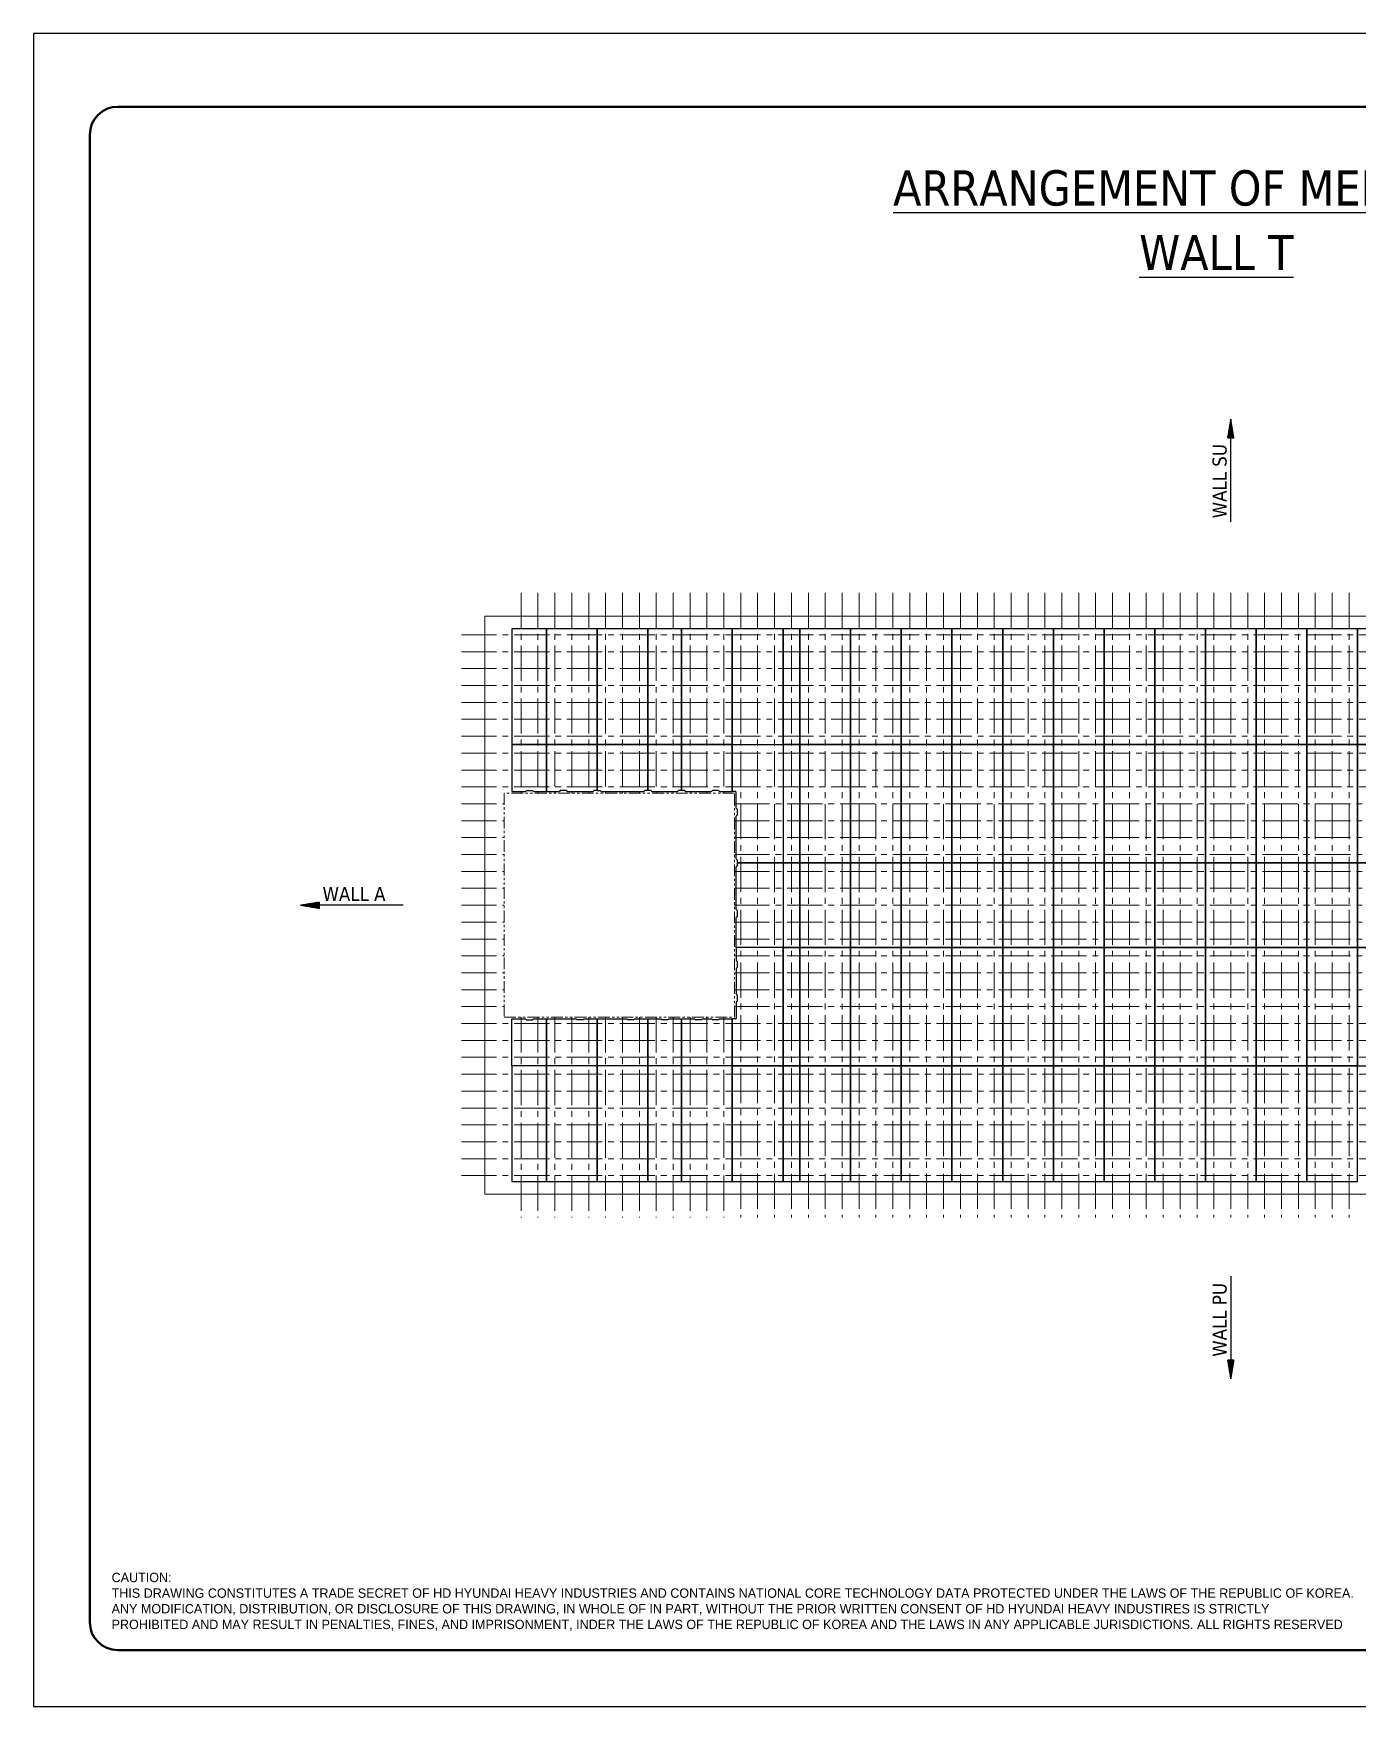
# Model space of a CAD drawing. Extents: x 0 to 50400, y 0 to 35640.
# Drawn here: x 0 to 28209, y 0 to 35640 of the extents above; entities that cross this region are included whole.
import ezdxf
from ezdxf.enums import TextEntityAlignment as Align

# ---------------------------------------------------------------- set-up
doc = ezdxf.new("R2010")
doc.units = 0
doc.linetypes.add('CENTER2', pattern=[225, 150, -25, 25, -25])
doc.linetypes.add('PHANTOM', pattern=[500, 250, -50, 50, -50, 50, -50])
for name, color, linetype, lineweight in [('KC-2B Membrane level', 1, 'PHANTOM', 5), ('KC-2B Membrane Sheet', 181, 'Continuous', 25), ('KC-2B Membrane Sheet UM', 181, 'Continuous', 25), ('KC-2B Note', 2, 'Continuous', 25), ('KC-2B Steel Wall', 7, 'Continuous', 20), ('KC-2B Wall Name', 3, 'Continuous', 25)]:
    doc.layers.add(name, color=color, linetype=linetype, lineweight=lineweight)
doc.layers.add('Membrane Sheet', color=181, linetype='Continuous')
doc.layers.add('New Scale Title', color=7, linetype='Continuous')
doc.layers.add('MULTI-PLOT-AREA', color=2, linetype='Continuous', plot=False)
doc.styles.add('Default', font='tahoma.ttf')

# ---------------------------------------------------------------- blocks, each defined once
blk = doc.blocks.new('MULTI-PLOT-AREA')
at = {"layer": 'MULTI-PLOT-AREA'}
blk.add_lwpolyline([(0, 0), (1, 0), (1, 1), (0, 1)], close=True, dxfattribs=at)

msp = doc.modelspace()

# ---------------------------------------------------------------- hatches: boundary and pattern name
at = {"layer": 'KC-2B Wall Name'}
h = msp.add_hatch(dxfattribs=at)
h.set_pattern_fill('SLOPELINE', color=256, scale=0.75, style=0, pattern_type=2)
h.set_pattern_definition([(45, (36713.7119, 14935.0118), (-0.530330086, 0.530330086), [75, -0.075])])
h.paths.add_polyline_path([(25441.96, 27025.66), (25575.46, 27025.66), (25508.71, 27423.16)])
at = {"layer": 'KC-2B Wall Name', "extrusion": (0, 0, -1)}
h = msp.add_hatch(dxfattribs=at)
h.set_pattern_fill('SLOPELINE', color=256, scale=0.75, angle=90, style=0, pattern_type=2)
h.set_pattern_definition([(135, (27602.0696, 12885.1), (-0.530330086, -0.530330086), [75, -0.075])])
h.paths.add_polyline_path([(-6083.43, 17136.85), (-6083.43, 17003.35), (-5685.93, 17070.1)])
at = {"layer": 'KC-2B Wall Name'}
h = msp.add_hatch(dxfattribs=at)
h.set_pattern_fill('SLOPELINE', color=256, scale=0.75, style=0, pattern_type=2)
h.set_pattern_definition([(45, (36713.7119, 11096.3842), (-0.530330086, 0.530330086), [75, -0.075])])
h.paths.add_polyline_path([(25575.46, 7375.74), (25441.96, 7375.74), (25508.71, 6978.24)])

# ---------------------------------------------------------------- linework, layer by layer
at = {"layer": 'KC-2B Membrane level'}
for p, q in [((14933.71, 19455.1), (10028.71, 19455.1)), ((10028.71, 19455.1), (10028.71, 14685.1)), ((14933.71, 14685.1), (14933.71, 19455.1)), ((10028.71, 14685.1), (14933.71, 14685.1))]:
    msp.add_line(p, q, dxfattribs=at)
at = {"layer": 'KC-2B Membrane Sheet'}
for p, q in [((10503.71, 19510.1), (10483.71, 19490.1)), ((10503.71, 19510.1), (10633.71, 19510.1)), ((10633.71, 19510.1), (10653.71, 19490.1)), ((10503.71, 14630.1), (10483.71, 14650.1)), ((10503.71, 14630.1), (10633.71, 14630.1)), ((10633.71, 14630.1), (10653.71, 14650.1))]:
    msp.add_line(p, q, dxfattribs=at)
at = {"layer": 'KC-2B Membrane Sheet UM', "linetype": 'Continuous'}
for p, q in [((10193.71, 22959.1), (10193.71, 20490.1)), ((10928.71, 22959.1), (10193.71, 22959.1)), ((10928.71, 20490.1), (10928.71, 22959.1)), ((10928.71, 22959.1), (10928.71, 20490.1)), ((12008.71, 22959.1), (10928.71, 22959.1)), ((12008.71, 20490.1), (12008.71, 22959.1)), ((12008.71, 22959.1), (12008.71, 20490.1)), ((13088.71, 22959.1), (12008.71, 22959.1)), ((13088.71, 20490.1), (13088.71, 22959.1)), ((13808.71, 22959.1), (13088.71, 22959.1)), ((13088.71, 22959.1), (13088.71, 20490.1)), ((13808.71, 20490.1), (13808.71, 22959.1)), ((13808.71, 22959.1), (13808.71, 20490.1)), ((14888.71, 22959.1), (13808.71, 22959.1)), ((14888.71, 20490.1), (14888.71, 22959.1)), ((14888.71, 22959.1), (14888.71, 20490.1)), ((15968.71, 22959.1), (14888.71, 22959.1)), ((15968.71, 20490.1), (15968.71, 22959.1)), ((16328.71, 22959.1), (15968.71, 22959.1)), ((15968.71, 22959.1), (15968.71, 20490.1)), ((16328.71, 22959.1), (16328.71, 20490.1)), ((17408.71, 22959.1), (16328.71, 22959.1)), ((16328.71, 20490.1), (16328.71, 22959.1)), ((17408.71, 22959.1), (17408.71, 20490.1)), ((18488.71, 22959.1), (17408.71, 22959.1)), ((17408.71, 20490.1), (17408.71, 22959.1)), ((18488.71, 22959.1), (18488.71, 20490.1)), ((19568.71, 22959.1), (18488.71, 22959.1)), ((18488.71, 20490.1), (18488.71, 22959.1)), ((19568.71, 22959.1), (19568.71, 20490.1)), ((20648.71, 22959.1), (19568.71, 22959.1)), ((19568.71, 20490.1), (19568.71, 22959.1)), ((20648.71, 22959.1), (20648.71, 20490.1)), ((21728.71, 22959.1), (20648.71, 22959.1)), ((20648.71, 20490.1), (20648.71, 22959.1)), ((21728.71, 22959.1), (21728.71, 20490.1)), ((22808.71, 22959.1), (21728.71, 22959.1)), ((21728.71, 20490.1), (21728.71, 22959.1)), ((22808.71, 22959.1), (22808.71, 20490.1)), ((23888.71, 22959.1), (22808.71, 22959.1)), ((22808.71, 20490.1), (22808.71, 22959.1)), ((23888.71, 22959.1), (23888.71, 20490.1)), ((24968.71, 22959.1), (23888.71, 22959.1)), ((23888.71, 20490.1), (23888.71, 22959.1)), ((24968.71, 22959.1), (24968.71, 20490.1)), ((26048.71, 22959.1), (24968.71, 22959.1)), ((24968.71, 20490.1), (24968.71, 22959.1)), ((26048.71, 22959.1), (26048.71, 20490.1)), ((27128.71, 22959.1), (26048.71, 22959.1)), ((26048.71, 20490.1), (26048.71, 22959.1)), ((28208.71, 22959.1), (27128.71, 22959.1)), ((27128.71, 22959.1), (27128.71, 20490.1)), ((27128.71, 20490.1), (27128.71, 22959.1)), ((28208.71, 22959.1), (28208.71, 20490.1)), ((29288.71, 22959.1), (28208.71, 22959.1)), ((28208.71, 20490.1), (28208.71, 22959.1)), ((10193.71, 20490.1), (10928.71, 20490.1)), ((10928.71, 20490.1), (10193.71, 20490.1)), ((10193.71, 20490.1), (10193.71, 19490.1)), ((10928.71, 20490.1), (12008.71, 20490.1)), ((10928.71, 19490.1), (10928.71, 20490.1)), ((12008.71, 20490.1), (10928.71, 20490.1)), ((10928.71, 20490.1), (10928.71, 19490.1)), ((12008.71, 20490.1), (13088.71, 20490.1)), ((12008.71, 19510.1), (12008.71, 20490.1)), ((13088.71, 20490.1), (12008.71, 20490.1)), ((12008.71, 20490.1), (12008.71, 19510.1)), ((13088.71, 20490.1), (13808.71, 20490.1)), ((13088.71, 19510.1), (13088.71, 20490.1)), ((13808.71, 20490.1), (13088.71, 20490.1)), ((13088.71, 20490.1), (13088.71, 19510.1)), ((13808.71, 20490.1), (14888.71, 20490.1)), ((13808.71, 19510.1), (13808.71, 20490.1)), ((14888.71, 20490.1), (13808.71, 20490.1)), ((13808.71, 20490.1), (13808.71, 19510.1)), ((14888.71, 20490.1), (15968.71, 20490.1)), ((14888.71, 19490.1), (14888.71, 20490.1)), ((14888.71, 20490.1), (14888.71, 19490.09)), ((14888.71, 20490.1), (15968.71, 20490.1)), ((15968.71, 20490.1), (16328.71, 20490.1)), ((15968.71, 20490.1), (15968.71, 17970.1)), ((16328.71, 20490.1), (15968.71, 20490.1)), ((15968.71, 20490.1), (15968.71, 17970.1)), ((16328.71, 20490.1), (17408.71, 20490.1)), ((16328.71, 20490.1), (16328.71, 17970.1)), ((17408.71, 20490.1), (16328.71, 20490.1)), ((16328.71, 17970.1), (16328.71, 20490.1)), ((17408.71, 20490.1), (18488.71, 20490.1)), ((17408.71, 20490.1), (17408.71, 17970.1)), ((18488.71, 20490.1), (17408.71, 20490.1)), ((17408.71, 17970.1), (17408.71, 20490.1)), ((18488.71, 20490.1), (19568.71, 20490.1)), ((18488.71, 20490.1), (18488.71, 17970.1)), ((19568.71, 20490.1), (18488.71, 20490.1)), ((18488.71, 17970.1), (18488.71, 20490.1)), ((19568.71, 20490.1), (20648.71, 20490.1)), ((19568.71, 20490.1), (19568.71, 17970.1)), ((20648.71, 20490.1), (19568.71, 20490.1)), ((19568.71, 17970.1), (19568.71, 20490.1)), ((20648.71, 20490.1), (21728.71, 20490.1)), ((20648.71, 20490.1), (20648.71, 17970.1)), ((21728.71, 20490.1), (20648.71, 20490.1)), ((20648.71, 17970.1), (20648.71, 20490.1)), ((21728.71, 20490.1), (22808.71, 20490.1)), ((21728.71, 20490.1), (21728.71, 17970.1)), ((22808.71, 20490.1), (21728.71, 20490.1)), ((21728.71, 17970.1), (21728.71, 20490.1)), ((22808.71, 20490.1), (23888.71, 20490.1)), ((22808.71, 20490.1), (22808.71, 17970.1)), ((23888.71, 20490.1), (22808.71, 20490.1)), ((22808.71, 17970.1), (22808.71, 20490.1)), ((23888.71, 20490.1), (24968.71, 20490.1)), ((23888.71, 20490.1), (23888.71, 17970.1)), ((24968.71, 20490.1), (23888.71, 20490.1)), ((23888.71, 17970.1), (23888.71, 20490.1)), ((24968.71, 20490.1), (26048.71, 20490.1)), ((24968.71, 20490.1), (24968.71, 17970.1)), ((26048.71, 20490.1), (24968.71, 20490.1)), ((24968.71, 17970.1), (24968.71, 20490.1)), ((26048.71, 20490.1), (27128.71, 20490.1)), ((26048.71, 20490.1), (26048.71, 17970.1)), ((27128.71, 20490.1), (26048.71, 20490.1)), ((26048.71, 17970.1), (26048.71, 20490.1)), ((27128.71, 20490.1), (28208.71, 20490.1)), ((27128.71, 20490.1), (27128.71, 17970.1)), ((28208.71, 20490.1), (27128.71, 20490.1)), ((27128.71, 17970.1), (27128.71, 20490.1)), ((28208.71, 20490.1), (29288.71, 20490.1)), ((28208.71, 17970.1), (28208.71, 20490.1)), ((28208.71, 20490.1), (28208.71, 17970.1)), ((29288.71, 20490.1), (28208.71, 20490.1)), ((10193.71, 19490.1), (10483.71, 19490.1)), ((10653.71, 19490.1), (10928.71, 19490.1)), ((10928.71, 19490.1), (11203.71, 19490.1)), ((11373.71, 19490.1), (11923.71, 19490.1)), ((12093.71, 19490.1), (13003.71, 19490.1)), ((13173.71, 19490.1), (13723.71, 19490.1)), ((13893.71, 19490.1), (14443.71, 19490.1)), ((14613.71, 19490.1), (14888.71, 19490.1)), ((14958.71, 19490.09), (14888.71, 19490.09)), ((14968.71, 19135.1), (14968.71, 19480.09)), ((14968.71, 18055.1), (14968.71, 18965.1)), ((14968.71, 16975.1), (14968.71, 17885.1)), ((15968.71, 17970.1), (14988.71, 17970.1)), ((14988.71, 17970.1), (15968.71, 17970.1)), ((15968.71, 17970.1), (16328.71, 17970.1)), ((16328.71, 17970.1), (15968.71, 17970.1)), ((15968.71, 17970.1), (15968.71, 16170.1)), ((15968.71, 17970.1), (15968.71, 16170.1)), ((16328.71, 17970.1), (17408.71, 17970.1)), ((16328.71, 17970.1), (16328.71, 16170.1)), ((17408.71, 17970.1), (16328.71, 17970.1)), ((16328.71, 16170.1), (16328.71, 17970.1)), ((17408.71, 17970.1), (18488.71, 17970.1)), ((17408.71, 17970.1), (17408.71, 16170.1)), ((18488.71, 17970.1), (17408.71, 17970.1)), ((17408.71, 16170.1), (17408.71, 17970.1)), ((18488.71, 17970.1), (19568.71, 17970.1)), ((18488.71, 17970.1), (18488.71, 16170.1)), ((19568.71, 17970.1), (18488.71, 17970.1)), ((18488.71, 16170.1), (18488.71, 17970.1)), ((19568.71, 17970.1), (20648.71, 17970.1)), ((19568.71, 17970.1), (19568.71, 16170.1)), ((20648.71, 17970.1), (19568.71, 17970.1)), ((19568.71, 16170.1), (19568.71, 17970.1)), ((20648.71, 17970.1), (21728.71, 17970.1)), ((20648.71, 17970.1), (20648.71, 16170.1)), ((21728.71, 17970.1), (20648.71, 17970.1)), ((20648.71, 16170.1), (20648.71, 17970.1)), ((21728.71, 17970.1), (22808.71, 17970.1)), ((21728.71, 17970.1), (21728.71, 16170.1)), ((22808.71, 17970.1), (21728.71, 17970.1)), ((21728.71, 16170.1), (21728.71, 17970.1)), ((22808.71, 17970.1), (23888.71, 17970.1)), ((22808.71, 17970.1), (22808.71, 16170.1)), ((23888.71, 17970.1), (22808.71, 17970.1)), ((22808.71, 16170.1), (22808.71, 17970.1)), ((23888.71, 17970.1), (24968.71, 17970.1)), ((23888.71, 17970.1), (23888.71, 16170.1)), ((24968.71, 17970.1), (23888.71, 17970.1)), ((23888.71, 16170.1), (23888.71, 17970.1)), ((24968.71, 17970.1), (26048.71, 17970.1)), ((24968.71, 17970.1), (24968.71, 16170.1)), ((26048.71, 17970.1), (24968.71, 17970.1)), ((24968.71, 16170.1), (24968.71, 17970.1)), ((26048.71, 17970.1), (27128.71, 17970.1)), ((26048.71, 17970.1), (26048.71, 16170.1)), ((27128.71, 17970.1), (26048.71, 17970.1)), ((26048.71, 16170.1), (26048.71, 17970.1)), ((27128.71, 17970.1), (28208.71, 17970.1)), ((28208.71, 17970.1), (27128.71, 17970.1)), ((27128.71, 17970.1), (27128.71, 16170.1)), ((27128.71, 16170.1), (27128.71, 17970.1)), ((28208.71, 16170.1), (28208.71, 17970.1)), ((28208.71, 17970.1), (29288.71, 17970.1)), ((29288.71, 17970.1), (28208.71, 17970.1)), ((28208.71, 17970.1), (28208.71, 16170.1)), ((14968.71, 16170.1), (14968.71, 16805.1)), ((15968.71, 16170.1), (14968.71, 16170.1)), ((14968.71, 16170.1), (14968.71, 15895.1)), ((15968.71, 16170.1), (14968.71, 16170.1)), ((16328.71, 16170.1), (15968.71, 16170.1)), ((15968.71, 16170.1), (15968.71, 13650.1)), ((15968.71, 16170.1), (16328.71, 16170.1)), ((15968.71, 13650.1), (15968.71, 16170.1)), ((17408.71, 16170.1), (16328.71, 16170.1)), ((16328.71, 16170.1), (16328.71, 13650.1)), ((16328.71, 16170.1), (17408.71, 16170.1)), ((16328.71, 13650.1), (16328.71, 16170.1)), ((18488.71, 16170.1), (17408.71, 16170.1)), ((17408.71, 16170.1), (17408.71, 13650.1)), ((17408.71, 16170.1), (18488.71, 16170.1)), ((17408.71, 13650.1), (17408.71, 16170.1)), ((19568.71, 16170.1), (18488.71, 16170.1)), ((18488.71, 16170.1), (18488.71, 13650.1)), ((18488.71, 16170.1), (19568.71, 16170.1)), ((18488.71, 13650.1), (18488.71, 16170.1)), ((20648.71, 16170.1), (19568.71, 16170.1)), ((19568.71, 16170.1), (19568.71, 13650.1)), ((19568.71, 16170.1), (20648.71, 16170.1)), ((19568.71, 13650.1), (19568.71, 16170.1)), ((21728.71, 16170.1), (20648.71, 16170.1)), ((20648.71, 16170.1), (20648.71, 13650.1)), ((20648.71, 16170.1), (21728.71, 16170.1)), ((20648.71, 13650.1), (20648.71, 16170.1)), ((22808.71, 16170.1), (21728.71, 16170.1)), ((21728.71, 16170.1), (21728.71, 13650.1)), ((21728.71, 16170.1), (22808.71, 16170.1)), ((21728.71, 13650.1), (21728.71, 16170.1)), ((23888.71, 16170.1), (22808.71, 16170.1)), ((22808.71, 16170.1), (22808.71, 13650.1)), ((22808.71, 16170.1), (23888.71, 16170.1)), ((22808.71, 13650.1), (22808.71, 16170.1)), ((24968.71, 16170.1), (23888.71, 16170.1)), ((23888.71, 16170.1), (23888.71, 13650.1)), ((23888.71, 16170.1), (24968.71, 16170.1)), ((23888.71, 13650.1), (23888.71, 16170.1)), ((26048.71, 16170.1), (24968.71, 16170.1)), ((24968.71, 16170.1), (24968.71, 13650.1)), ((24968.71, 16170.1), (26048.71, 16170.1)), ((24968.71, 13650.1), (24968.71, 16170.1)), ((27128.71, 16170.1), (26048.71, 16170.1)), ((26048.71, 16170.1), (26048.71, 13650.1)), ((26048.71, 16170.1), (27128.71, 16170.1)), ((26048.71, 13650.1), (26048.71, 16170.1)), ((28208.71, 16170.1), (27128.71, 16170.1)), ((27128.71, 16170.1), (27128.71, 13650.1)), ((27128.71, 16170.1), (28208.71, 16170.1)), ((27128.71, 13650.1), (27128.71, 16170.1)), ((28208.71, 13650.1), (28208.71, 16170.1)), ((29288.71, 16170.1), (28208.71, 16170.1)), ((28208.71, 16170.1), (28208.71, 13650.1)), ((28208.71, 16170.1), (29288.71, 16170.1)), ((14968.71, 15725.1), (14968.71, 15175.1)), ((14968.71, 15005.1), (14968.71, 14660.11)), ((10193.71, 13650.1), (10193.71, 14650.1)), ((10193.71, 14650.1), (10483.71, 14650.1)), ((10653.71, 14650.1), (10928.71, 14650.1)), ((10928.71, 14650.1), (10928.71, 13650.1)), ((10928.71, 13650.1), (10928.71, 14650.1)), ((10928.71, 14650.1), (11563.71, 14650.1)), ((11733.71, 14650.1), (12008.71, 14650.1)), ((12008.71, 14650.1), (12008.71, 13650.1)), ((12008.71, 13650.1), (12008.71, 14650.1)), ((12008.71, 14650.1), (12643.71, 14650.1)), ((12813.71, 14650.1), (13088.71, 14650.1)), ((13088.71, 14650.1), (13088.71, 13650.1)), ((13088.71, 13650.1), (13088.71, 14650.1)), ((13088.71, 14650.1), (13363.71, 14650.1)), ((13533.71, 14650.1), (13808.71, 14650.1)), ((13808.71, 14650.1), (13808.71, 13650.1)), ((13808.71, 13650.1), (13808.71, 14650.1)), ((13808.71, 14650.1), (14083.71, 14650.1)), ((14253.71, 14650.1), (14443.71, 14650.1)), ((14613.71, 14650.1), (14888.71, 14650.1)), ((14888.71, 13650.1), (14888.71, 14650.11)), ((14958.71, 14650.11), (14888.71, 14650.11)), ((14888.71, 14650.1), (14888.71, 13650.1)), ((10928.71, 13650.1), (10193.71, 13650.1)), ((10193.71, 13650.1), (10193.71, 11181.1)), ((10928.71, 13650.1), (10193.71, 13650.1)), ((10928.71, 11181.1), (10928.71, 13650.1)), ((12008.71, 13650.1), (10928.71, 13650.1)), ((10928.71, 13650.1), (10928.71, 11181.1)), ((12008.71, 13650.1), (10928.71, 13650.1)), ((12008.71, 11181.1), (12008.71, 13650.1)), ((13088.71, 13650.1), (12008.71, 13650.1)), ((12008.71, 13650.1), (12008.71, 11181.1)), ((13088.71, 13650.1), (12008.71, 13650.1)), ((13088.71, 11181.1), (13088.71, 13650.1)), ((13808.71, 13650.1), (13088.71, 13650.1)), ((13088.71, 13650.1), (13088.71, 11181.1)), ((13808.71, 13650.1), (13088.71, 13650.1)), ((13808.71, 11181.1), (13808.71, 13650.1)), ((14888.71, 13650.1), (13808.71, 13650.1)), ((13808.71, 13650.1), (13808.71, 11181.1)), ((14888.71, 13650.1), (13808.71, 13650.1)), ((14888.71, 11181.1), (14888.71, 13650.1)), ((15968.71, 13650.1), (14888.71, 13650.1)), ((14888.71, 13650.1), (14888.71, 11181.1)), ((14888.71, 13650.1), (15968.71, 13650.1)), ((15968.71, 11181.1), (15968.71, 13650.1)), ((16328.71, 13650.1), (15968.71, 13650.1)), ((15968.71, 13650.1), (15968.71, 11181.1)), ((15968.71, 13650.1), (16328.71, 13650.1)), ((17408.71, 13650.1), (16328.71, 13650.1)), ((16328.71, 13650.1), (16328.71, 11181.1)), ((16328.71, 13650.1), (17408.71, 13650.1)), ((16328.71, 11181.1), (16328.71, 13650.1)), ((18488.71, 13650.1), (17408.71, 13650.1)), ((17408.71, 13650.1), (17408.71, 11181.1)), ((17408.71, 13650.1), (18488.71, 13650.1)), ((17408.71, 11181.1), (17408.71, 13650.1)), ((19568.71, 13650.1), (18488.71, 13650.1)), ((18488.71, 13650.1), (18488.71, 11181.1)), ((18488.71, 13650.1), (19568.71, 13650.1)), ((18488.71, 11181.1), (18488.71, 13650.1)), ((20648.71, 13650.1), (19568.71, 13650.1)), ((19568.71, 13650.1), (19568.71, 11181.1)), ((19568.71, 13650.1), (20648.71, 13650.1)), ((19568.71, 11181.1), (19568.71, 13650.1)), ((21728.71, 13650.1), (20648.71, 13650.1)), ((20648.71, 13650.1), (20648.71, 11181.1)), ((20648.71, 13650.1), (21728.71, 13650.1)), ((20648.71, 11181.1), (20648.71, 13650.1)), ((22808.71, 13650.1), (21728.71, 13650.1)), ((21728.71, 13650.1), (21728.71, 11181.1)), ((21728.71, 13650.1), (22808.71, 13650.1)), ((21728.71, 11181.1), (21728.71, 13650.1)), ((23888.71, 13650.1), (22808.71, 13650.1)), ((22808.71, 13650.1), (22808.71, 11181.1)), ((22808.71, 13650.1), (23888.71, 13650.1)), ((22808.71, 11181.1), (22808.71, 13650.1)), ((24968.71, 13650.1), (23888.71, 13650.1)), ((23888.71, 13650.1), (23888.71, 11181.1)), ((23888.71, 13650.1), (24968.71, 13650.1)), ((23888.71, 11181.1), (23888.71, 13650.1)), ((26048.71, 13650.1), (24968.71, 13650.1)), ((24968.71, 13650.1), (24968.71, 11181.1)), ((24968.71, 13650.1), (26048.71, 13650.1)), ((24968.71, 11181.1), (24968.71, 13650.1)), ((27128.71, 13650.1), (26048.71, 13650.1)), ((26048.71, 13650.1), (26048.71, 11181.1)), ((26048.71, 13650.1), (27128.71, 13650.1)), ((26048.71, 11181.1), (26048.71, 13650.1)), ((27128.71, 13650.1), (28208.71, 13650.1)), ((27128.71, 13650.1), (27128.71, 11181.1)), ((28208.71, 13650.1), (27128.71, 13650.1)), ((27128.71, 11181.1), (27128.71, 13650.1)), ((28208.71, 11181.1), (28208.71, 13650.1)), ((28208.71, 13650.1), (29288.71, 13650.1)), ((10193.71, 11181.1), (10928.71, 11181.1)), ((10928.71, 11181.1), (12008.71, 11181.1)), ((12008.71, 11181.1), (13088.71, 11181.1)), ((13088.71, 11181.1), (13808.71, 11181.1)), ((13808.71, 11181.1), (14888.71, 11181.1)), ((14888.71, 11181.1), (15968.71, 11181.1)), ((15968.71, 11181.1), (16328.71, 11181.1)), ((16328.71, 11181.1), (17408.71, 11181.1)), ((17408.71, 11181.1), (18488.71, 11181.1)), ((18488.71, 11181.1), (19568.71, 11181.1)), ((19568.71, 11181.1), (20648.71, 11181.1)), ((20648.71, 11181.1), (21728.71, 11181.1)), ((21728.71, 11181.1), (22808.71, 11181.1)), ((22808.71, 11181.1), (23888.71, 11181.1)), ((23888.71, 11181.1), (24968.71, 11181.1)), ((24968.71, 11181.1), (26048.71, 11181.1)), ((26048.71, 11181.1), (27128.71, 11181.1)), ((27128.71, 11181.1), (28208.71, 11181.1))]:
    msp.add_line(p, q, dxfattribs=at)
at = {"layer": 'KC-2B Membrane Sheet UM'}
for p, q in [((11223.71, 19510.1), (11203.71, 19490.1)), ((11353.71, 19510.1), (11223.71, 19510.1)), ((11353.71, 19510.1), (11373.71, 19490.1)), ((11943.71, 19510.1), (11923.71, 19490.1)), ((12008.71, 19510.1), (11943.71, 19510.1)), ((12008.71, 19510.1), (12073.71, 19510.1)), ((12073.71, 19510.1), (12093.71, 19490.1)), ((13023.71, 19510.1), (13003.71, 19490.1)), ((13088.71, 19510.1), (13023.71, 19510.1)), ((13153.71, 19510.1), (13088.71, 19510.1)), ((13173.71, 19490.1), (13153.71, 19510.1)), ((13743.71, 19510.1), (13723.71, 19490.1)), ((13808.71, 19510.1), (13743.71, 19510.1)), ((13873.71, 19510.1), (13808.71, 19510.1)), ((13893.71, 19490.1), (13873.71, 19510.1)), ((14463.71, 19510.1), (14443.71, 19490.1)), ((14593.71, 19510.1), (14463.71, 19510.1)), ((14613.71, 19490.1), (14593.71, 19510.1)), ((14968.71, 19135.1), (14988.71, 19115.1)), ((14988.71, 18985.1), (14968.71, 18965.1)), ((14988.71, 19115.1), (14988.71, 18985.1)), ((14968.71, 18055.1), (14988.71, 18035.1)), ((14988.71, 17905.1), (14968.71, 17885.1)), ((14988.71, 18035.1), (14988.71, 17970.1)), ((14988.71, 17970.1), (14988.71, 17905.1)), ((14968.71, 16975.1), (14988.71, 16955.1)), ((14988.71, 16825.1), (14968.71, 16805.1)), ((14988.71, 16955.1), (14988.71, 16825.1)), ((14968.71, 15895.1), (14988.71, 15875.1)), ((14988.71, 15745.1), (14968.71, 15725.1)), ((14988.71, 15875.1), (14988.71, 15745.1)), ((14968.71, 15175.1), (14988.71, 15155.1)), ((14988.71, 15025.1), (14968.71, 15005.1)), ((14988.71, 15155.1), (14988.71, 15025.1)), ((11583.71, 14630.1), (11563.71, 14650.1)), ((11713.71, 14630.1), (11583.71, 14630.1)), ((11733.71, 14650.1), (11713.71, 14630.1)), ((12663.71, 14630.1), (12643.71, 14650.1)), ((12793.71, 14630.1), (12663.71, 14630.1)), ((12813.71, 14650.1), (12793.71, 14630.1)), ((13383.71, 14630.1), (13363.71, 14650.1)), ((13513.71, 14630.1), (13383.71, 14630.1)), ((13533.71, 14650.1), (13513.71, 14630.1)), ((14103.71, 14630.1), (14083.71, 14650.1)), ((14233.71, 14630.1), (14103.71, 14630.1)), ((14253.71, 14650.1), (14233.71, 14630.1)), ((14463.71, 14630.1), (14443.71, 14650.1)), ((14593.71, 14630.1), (14463.71, 14630.1)), ((14613.71, 14650.1), (14593.71, 14630.1))]:
    msp.add_line(p, q, dxfattribs=at)
at = {"layer": 'KC-2B Steel Wall', "linetype": 'CENTER2', "ltscale": 5}
for p, q in [((10388.75, 23724.96), (10388.75, 19455.1)), ((10748.75, 23724.96), (10748.75, 19455.1)), ((11108.75, 23724.96), (11108.75, 19455.1)), ((11468.75, 23724.96), (11468.75, 19455.1)), ((11828.75, 23724.96), (11828.75, 19455.1)), ((12188.75, 23724.96), (12188.75, 19455.1)), ((12548.75, 23724.96), (12548.75, 19455.1)), ((12908.75, 23724.96), (12908.75, 19455.1)), ((13268.75, 23724.96), (13268.75, 19455.1)), ((13628.75, 23724.96), (13628.75, 19455.1)), ((13988.75, 23724.96), (13988.75, 19455.1)), ((14348.75, 23724.96), (14348.75, 19455.1)), ((14708.75, 23724.96), (14708.75, 19455.1)), ((15068.75, 23724.96), (15068.75, 10415.24)), ((15428.75, 23724.96), (15428.75, 10415.24)), ((15788.75, 23724.96), (15788.75, 10415.24)), ((16148.75, 23724.96), (16148.75, 10415.24)), ((16508.75, 23724.96), (16508.75, 10415.24)), ((16868.75, 23724.96), (16868.75, 10415.24)), ((17228.75, 23724.96), (17228.75, 10415.24)), ((17588.75, 23724.96), (17588.75, 10415.24)), ((17948.75, 23724.96), (17948.75, 10415.24)), ((18308.75, 23724.96), (18308.75, 10415.24)), ((18668.75, 23724.96), (18668.75, 10415.24)), ((19028.75, 23724.96), (19028.75, 10415.24)), ((19388.75, 23724.96), (19388.75, 10415.24)), ((19748.75, 23724.96), (19748.75, 10415.24)), ((20108.75, 23724.96), (20108.75, 10415.24)), ((20468.75, 23724.96), (20468.75, 10415.24)), ((20828.75, 23724.96), (20828.75, 10415.24)), ((21188.75, 23724.96), (21188.75, 10415.24)), ((21548.75, 23724.96), (21548.75, 10415.24)), ((21908.75, 23724.96), (21908.75, 10415.24)), ((22268.75, 23724.96), (22268.75, 10415.24)), ((22628.75, 23724.96), (22628.75, 10415.24)), ((22988.75, 23724.96), (22988.75, 10415.24)), ((23348.75, 23724.96), (23348.75, 10415.24)), ((23708.75, 23724.96), (23708.75, 10415.24)), ((24068.75, 23724.96), (24068.75, 10415.24)), ((24428.75, 23724.96), (24428.75, 10415.24)), ((24788.75, 23724.96), (24788.75, 10415.24)), ((25148.75, 23724.96), (25148.75, 10415.24)), ((25508.75, 23724.96), (25508.75, 10415.24)), ((25868.75, 23724.96), (25868.75, 10415.24)), ((26228.75, 23724.96), (26228.75, 10415.24)), ((26588.75, 23724.96), (26588.75, 10415.24)), ((26948.75, 23724.96), (26948.75, 10415.24)), ((27308.75, 23724.96), (27308.75, 10415.24)), ((27668.75, 23724.96), (27668.75, 10415.24)), ((28028.75, 23724.96), (28028.75, 10415.24)), ((9116.21, 22830.08), (41901.21, 22830.08)), ((9116.21, 22470.08), (41901.21, 22470.08)), ((9116.21, 22110.08), (41901.21, 22110.08)), ((9116.21, 21750.08), (41901.21, 21750.08)), ((9116.21, 21390.08), (41901.21, 21390.08)), ((9116.21, 21030.08), (41901.21, 21030.08)), ((9116.21, 20670.08), (41901.21, 20670.08)), ((9116.21, 20310.08), (41901.21, 20310.08)), ((9116.21, 19950.08), (41901.21, 19950.08)), ((9116.21, 19590.08), (41901.21, 19590.08)), ((9116.21, 19230.08), (10028.71, 19230.08)), ((14933.71, 19230.08), (41901.21, 19230.08)), ((9116.21, 18870.08), (10028.71, 18870.08)), ((14933.71, 18870.08), (41901.21, 18870.08)), ((9116.21, 18510.08), (10028.71, 18510.08)), ((14933.71, 18510.08), (41901.21, 18510.08)), ((9116.21, 18150.08), (10028.71, 18150.08)), ((14933.71, 18150.08), (41901.21, 18150.08)), ((9116.21, 17790.08), (10028.71, 17790.08)), ((14933.71, 17790.08), (41901.21, 17790.08)), ((9116.21, 17430.08), (10028.71, 17430.08)), ((14933.71, 17430.08), (41901.21, 17430.08)), ((9116.21, 17070.08), (10028.71, 17070.08)), ((14933.71, 17070.08), (41901.21, 17070.08)), ((9116.21, 16710.08), (10028.71, 16710.08)), ((14933.71, 16710.08), (41901.21, 16710.08)), ((9116.21, 16350.08), (10028.71, 16350.08)), ((14933.71, 16350.08), (41901.21, 16350.08)), ((9116.21, 15990.08), (10028.71, 15990.08)), ((14933.71, 15990.08), (41901.21, 15990.08)), ((9116.21, 15630.08), (10028.71, 15630.08)), ((14933.71, 15630.08), (41901.21, 15630.08)), ((9116.21, 15270.08), (10028.71, 15270.08)), ((14933.71, 15270.08), (41901.21, 15270.08)), ((9116.21, 14910.08), (10028.71, 14910.08)), ((10388.75, 14685.1), (10388.75, 10415.24)), ((10748.75, 14685.1), (10748.75, 10415.24)), ((11108.75, 14685.1), (11108.75, 10415.24)), ((11468.75, 14685.1), (11468.75, 10415.24)), ((11828.75, 14685.1), (11828.75, 10415.24)), ((12188.75, 14685.1), (12188.75, 10415.24)), ((12548.75, 14685.1), (12548.75, 10415.24)), ((12908.75, 14685.1), (12908.75, 10415.24)), ((13268.75, 14685.1), (13268.75, 10415.24)), ((13628.75, 14685.1), (13628.75, 10415.24)), ((13988.75, 14685.1), (13988.75, 10415.24)), ((14348.75, 14685.1), (14348.75, 10415.24)), ((14708.75, 14685.1), (14708.75, 10415.24)), ((14933.71, 14910.08), (41901.21, 14910.08)), ((9116.21, 14550.08), (41901.21, 14550.08)), ((9116.21, 14190.08), (41901.21, 14190.08)), ((9116.21, 13830.08), (41901.21, 13830.08)), ((9116.21, 13470.08), (41901.21, 13470.08)), ((9116.21, 13110.08), (41901.21, 13110.08)), ((9116.21, 12750.08), (41901.21, 12750.08)), ((9116.21, 12390.08), (41901.21, 12390.08)), ((9116.21, 12030.08), (41901.21, 12030.08)), ((9116.21, 11670.08), (41901.21, 11670.08)), ((9116.21, 11310.08), (41901.21, 11310.08))]:
    msp.add_line(p, q, dxfattribs=at)
at = {"layer": 'KC-2B Steel Wall', "extrusion": (0, 0, -1)}
for p, q in [((9616.21, 23224.96), (41401.21, 23224.96)), ((9616.21, 10915.24), (9616.21, 23224.96)), ((41401.21, 10915.24), (9616.21, 10915.24))]:
    msp.add_line(p, q, dxfattribs=at)
at = {"layer": 'KC-2B Wall Name'}
for p, q in [((25508.71, 25236.16), (25508.71, 27025.66)), ((7872.93, 17070.1), (6083.43, 17070.1)), ((25508.71, 9165.24), (25508.71, 7375.74))]:
    msp.add_line(p, q, dxfattribs=at)
for points in [[(25441.96, 27025.66), (25575.46, 27025.66), (25508.71, 27423.16)], [(25575.46, 7375.74), (25441.96, 7375.74), (25508.71, 6978.24)]]:
    msp.add_lwpolyline(points, close=True, dxfattribs=at)
at = {"layer": 'KC-2B Wall Name', "extrusion": (0, 0, -1)}
msp.add_lwpolyline([(-6083.43, 17136.85), (-6083.43, 17003.35), (-5685.93, 17070.1)], close=True, dxfattribs=at)
at = {"layer": 'Membrane Sheet'}
for centre, start, end in [((14958.71, 19480.09), 0, 90), ((14958.71, 14660.11), 270, 0)]:
    msp.add_arc(centre, 10, start, end, dxfattribs=at)
at = {"layer": 'New Scale Title', "color": 7, "linetype": 'Continuous', "lineweight": 40}
for p, q in [((1800, 34080), (48600, 34080)), ((1200, 1800), (1200, 33480)), ((48600, 1200), (1800, 1200))]:
    msp.add_line(p, q, dxfattribs=at)
for centre, start, end in [((1800, 33480), 90, 180), ((1800, 1800), 180, 270)]:
    msp.add_arc(centre, 600, start, end, dxfattribs=at)

# ---------------------------------------------------------------- block references
at = {"layer": 'New Scale Title', "lineweight": 5, "xscale": 50400, "yscale": 35640, "zscale": 1.2}
msp.add_blockref('MULTI-PLOT-AREA', (0, 0), dxfattribs=at)

# ---------------------------------------------------------------- texts
at = {"insert": (1664.91, 2849.85), "char_height": 200, "attachment_point": 1}
msp.add_mtext_dynamic_manual_height_columns('CAUTION:\\PTHIS DRAWING CONSTITUTES A TRADE SECRET OF HD HYUNDAI HEAVY INDUSTRIES AND CONTAINS NATIONAL CORE TECHNOLOGY DATA PROTECTED UNDER THE LAWS OF THE REPUBLIC OF KOREA.^JANY MODIFICATION, DISTRIBUTION, OR DISCLOSURE OF THIS DRAWING, IN WHOLE OF IN PART, WITHOUT THE PRIOR WRITTEN CONSENT OF HD HYUNDAI HEAVY INDUSTIRES IS STRICTLY^JPROHIBITED AND MAY RESULT IN PENALTIES, FINES, AND IMPRISONMENT, INDER THE LAWS OF THE REPUBLIC OF KOREA AND THE LAWS IN ANY APPLICABLE JURISDICTIONS. ALL RIGHTS RESERVED', width=552900.8873, gutter_width=16935.76, heights=[-1233.33], dxfattribs=at)
at = {"layer": 'KC-2B Note', "style": 'Default'}
for s, p in [('%%UARRANGEMENT OF MEMBRANE', (25200, 31750.1)), ('%%UWALL T', (25200, 30375.1))]:
    msp.add_text(s, height=750, dxfattribs=at).set_placement(p, align=Align.BOTTOM_CENTER)
at = {"layer": 'KC-2B Wall Name', "style": 'Default'}
for s, p in [('WALL SU', (25508.71, 25311.16)), ('WALL PU', (25508.71, 7450.74))]:
    msp.add_text(s, height=300, rotation=90, dxfattribs=at).set_placement(p, align=Align.BOTTOM_LEFT)
msp.add_text('WALL A', height=300, dxfattribs=at).set_placement((6158.43, 17070.1), align=Align.BOTTOM_LEFT)

doc.saveas('drawing.dxf')
